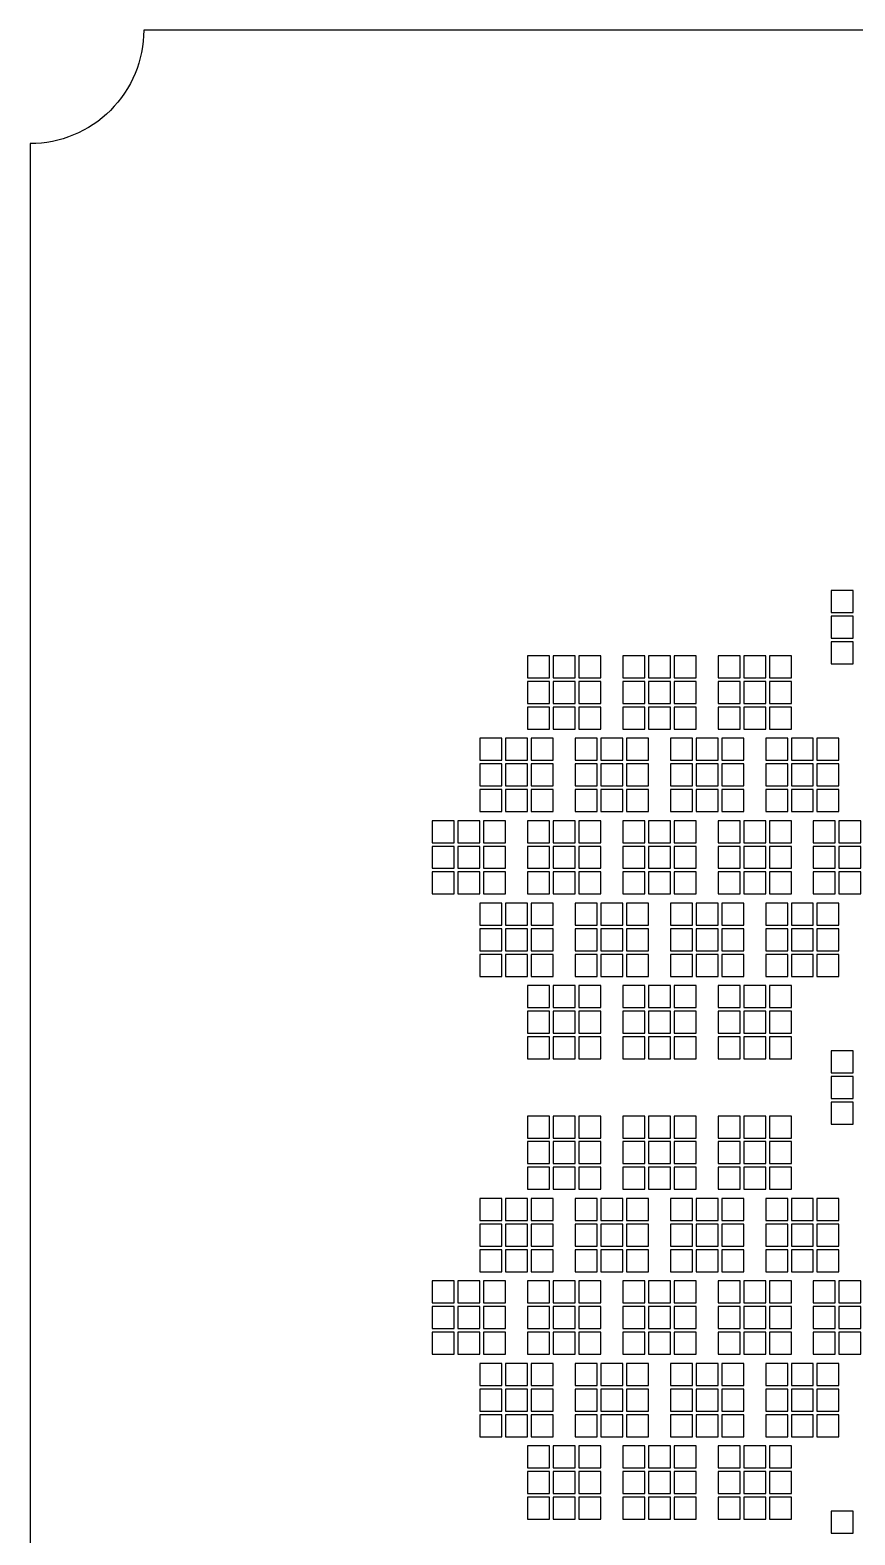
# Model space of a CAD drawing. Extents: x -49 to 54, y -38 to 38.
# Drawn here: x -49.4 to -38.15, y 17.46 to 38 of the extents above; entities that cross this region are included whole.
import ezdxf

# ---------------------------------------------------------------- set-up
doc = ezdxf.new("R2010")
doc.units = 0
doc.layers.add('BACK_LAYER', color=5, linetype='CONTINUOUS')
doc.layers.add('OUTLINE', color=7, linetype='CONTINUOUS')

msp = doc.modelspace()

# ---------------------------------------------------------------- linework, layer by layer
at = {"layer": 'BACK_LAYER'}
for points in [[(-38.472, 30.048), (-38.172, 30.048), (-38.172, 30.348), (-38.472, 30.348)], [(-38.472, 29.698), (-38.172, 29.698), (-38.172, 29.998), (-38.472, 29.998)], [(-38.472, 29.348), (-38.172, 29.348), (-38.172, 29.648), (-38.472, 29.648)], [(-42.614, 29.157), (-42.314, 29.157), (-42.314, 29.457), (-42.614, 29.457)], [(-42.264, 29.157), (-41.964, 29.157), (-41.964, 29.457), (-42.264, 29.457)], [(-41.914, 29.157), (-41.614, 29.157), (-41.614, 29.457), (-41.914, 29.457)], [(-41.314, 29.157), (-41.014, 29.157), (-41.014, 29.457), (-41.314, 29.457)], [(-40.964, 29.157), (-40.664, 29.157), (-40.664, 29.457), (-40.964, 29.457)], [(-40.614, 29.157), (-40.314, 29.157), (-40.314, 29.457), (-40.614, 29.457)], [(-40.014, 29.157), (-39.714, 29.157), (-39.714, 29.457), (-40.014, 29.457)], [(-39.664, 29.157), (-39.364, 29.157), (-39.364, 29.457), (-39.664, 29.457)], [(-39.314, 29.157), (-39.014, 29.157), (-39.014, 29.457), (-39.314, 29.457)], [(-42.614, 28.807), (-42.314, 28.807), (-42.314, 29.107), (-42.614, 29.107)], [(-42.264, 28.807), (-41.964, 28.807), (-41.964, 29.107), (-42.264, 29.107)], [(-41.914, 28.807), (-41.614, 28.807), (-41.614, 29.107), (-41.914, 29.107)], [(-41.314, 28.807), (-41.014, 28.807), (-41.014, 29.107), (-41.314, 29.107)], [(-40.964, 28.807), (-40.664, 28.807), (-40.664, 29.107), (-40.964, 29.107)], [(-40.614, 28.807), (-40.314, 28.807), (-40.314, 29.107), (-40.614, 29.107)], [(-40.014, 28.807), (-39.714, 28.807), (-39.714, 29.107), (-40.014, 29.107)], [(-39.664, 28.807), (-39.364, 28.807), (-39.364, 29.107), (-39.664, 29.107)], [(-39.314, 28.807), (-39.014, 28.807), (-39.014, 29.107), (-39.314, 29.107)], [(-42.614, 28.457), (-42.314, 28.457), (-42.314, 28.757), (-42.614, 28.757)], [(-42.264, 28.457), (-41.964, 28.457), (-41.964, 28.757), (-42.264, 28.757)], [(-41.914, 28.457), (-41.614, 28.457), (-41.614, 28.757), (-41.914, 28.757)], [(-41.314, 28.457), (-41.014, 28.457), (-41.014, 28.757), (-41.314, 28.757)], [(-40.964, 28.457), (-40.664, 28.457), (-40.664, 28.757), (-40.964, 28.757)], [(-40.614, 28.457), (-40.314, 28.457), (-40.314, 28.757), (-40.614, 28.757)], [(-40.014, 28.457), (-39.714, 28.457), (-39.714, 28.757), (-40.014, 28.757)], [(-39.664, 28.457), (-39.364, 28.457), (-39.364, 28.757), (-39.664, 28.757)], [(-39.314, 28.457), (-39.014, 28.457), (-39.014, 28.757), (-39.314, 28.757)], [(-43.264, 28.032), (-42.964, 28.032), (-42.964, 28.332), (-43.264, 28.332)], [(-42.914, 28.032), (-42.614, 28.032), (-42.614, 28.332), (-42.914, 28.332)], [(-42.564, 28.032), (-42.264, 28.032), (-42.264, 28.332), (-42.564, 28.332)], [(-41.964, 28.032), (-41.664, 28.032), (-41.664, 28.332), (-41.964, 28.332)], [(-41.614, 28.032), (-41.314, 28.032), (-41.314, 28.332), (-41.614, 28.332)], [(-41.264, 28.032), (-40.964, 28.032), (-40.964, 28.332), (-41.264, 28.332)], [(-40.664, 28.032), (-40.364, 28.032), (-40.364, 28.332), (-40.664, 28.332)], [(-40.314, 28.032), (-40.014, 28.032), (-40.014, 28.332), (-40.314, 28.332)], [(-39.964, 28.032), (-39.664, 28.032), (-39.664, 28.332), (-39.964, 28.332)], [(-39.364, 28.032), (-39.064, 28.032), (-39.064, 28.332), (-39.364, 28.332)], [(-39.014, 28.032), (-38.714, 28.032), (-38.714, 28.332), (-39.014, 28.332)], [(-38.664, 28.032), (-38.364, 28.032), (-38.364, 28.332), (-38.664, 28.332)], [(-43.264, 27.682), (-42.964, 27.682), (-42.964, 27.982), (-43.264, 27.982)], [(-42.914, 27.682), (-42.614, 27.682), (-42.614, 27.982), (-42.914, 27.982)], [(-42.564, 27.682), (-42.264, 27.682), (-42.264, 27.982), (-42.564, 27.982)], [(-41.964, 27.682), (-41.664, 27.682), (-41.664, 27.982), (-41.964, 27.982)], [(-41.614, 27.682), (-41.314, 27.682), (-41.314, 27.982), (-41.614, 27.982)], [(-41.264, 27.682), (-40.964, 27.682), (-40.964, 27.982), (-41.264, 27.982)], [(-40.664, 27.682), (-40.364, 27.682), (-40.364, 27.982), (-40.664, 27.982)], [(-40.314, 27.682), (-40.014, 27.682), (-40.014, 27.982), (-40.314, 27.982)], [(-39.964, 27.682), (-39.664, 27.682), (-39.664, 27.982), (-39.964, 27.982)], [(-39.364, 27.682), (-39.064, 27.682), (-39.064, 27.982), (-39.364, 27.982)], [(-39.014, 27.682), (-38.714, 27.682), (-38.714, 27.982), (-39.014, 27.982)], [(-38.664, 27.682), (-38.364, 27.682), (-38.364, 27.982), (-38.664, 27.982)], [(-43.264, 27.332), (-42.964, 27.332), (-42.964, 27.632), (-43.264, 27.632)], [(-42.914, 27.332), (-42.614, 27.332), (-42.614, 27.632), (-42.914, 27.632)], [(-42.564, 27.332), (-42.264, 27.332), (-42.264, 27.632), (-42.564, 27.632)], [(-41.964, 27.332), (-41.664, 27.332), (-41.664, 27.632), (-41.964, 27.632)], [(-41.614, 27.332), (-41.314, 27.332), (-41.314, 27.632), (-41.614, 27.632)], [(-41.264, 27.332), (-40.964, 27.332), (-40.964, 27.632), (-41.264, 27.632)], [(-40.664, 27.332), (-40.364, 27.332), (-40.364, 27.632), (-40.664, 27.632)], [(-40.314, 27.332), (-40.014, 27.332), (-40.014, 27.632), (-40.314, 27.632)], [(-39.964, 27.332), (-39.664, 27.332), (-39.664, 27.632), (-39.964, 27.632)], [(-39.364, 27.332), (-39.064, 27.332), (-39.064, 27.632), (-39.364, 27.632)], [(-39.014, 27.332), (-38.714, 27.332), (-38.714, 27.632), (-39.014, 27.632)], [(-38.664, 27.332), (-38.364, 27.332), (-38.364, 27.632), (-38.664, 27.632)], [(-43.914, 26.906), (-43.614, 26.906), (-43.614, 27.206), (-43.914, 27.206)], [(-43.564, 26.906), (-43.264, 26.906), (-43.264, 27.206), (-43.564, 27.206)], [(-43.214, 26.906), (-42.914, 26.906), (-42.914, 27.206), (-43.214, 27.206)], [(-42.614, 26.906), (-42.314, 26.906), (-42.314, 27.206), (-42.614, 27.206)], [(-42.264, 26.906), (-41.964, 26.906), (-41.964, 27.206), (-42.264, 27.206)], [(-41.914, 26.906), (-41.614, 26.906), (-41.614, 27.206), (-41.914, 27.206)], [(-41.314, 26.906), (-41.014, 26.906), (-41.014, 27.206), (-41.314, 27.206)], [(-40.964, 26.906), (-40.664, 26.906), (-40.664, 27.206), (-40.964, 27.206)], [(-40.614, 26.906), (-40.314, 26.906), (-40.314, 27.206), (-40.614, 27.206)], [(-40.014, 26.906), (-39.714, 26.906), (-39.714, 27.206), (-40.014, 27.206)], [(-39.664, 26.906), (-39.364, 26.906), (-39.364, 27.206), (-39.664, 27.206)], [(-39.314, 26.906), (-39.014, 26.906), (-39.014, 27.206), (-39.314, 27.206)], [(-38.714, 26.906), (-38.414, 26.906), (-38.414, 27.206), (-38.714, 27.206)], [(-38.364, 26.906), (-38.064, 26.906), (-38.064, 27.206), (-38.364, 27.206)], [(-43.914, 26.556), (-43.614, 26.556), (-43.614, 26.856), (-43.914, 26.856)], [(-43.564, 26.556), (-43.264, 26.556), (-43.264, 26.856), (-43.564, 26.856)], [(-43.214, 26.556), (-42.914, 26.556), (-42.914, 26.856), (-43.214, 26.856)], [(-42.614, 26.556), (-42.314, 26.556), (-42.314, 26.856), (-42.614, 26.856)], [(-42.264, 26.556), (-41.964, 26.556), (-41.964, 26.856), (-42.264, 26.856)], [(-41.914, 26.556), (-41.614, 26.556), (-41.614, 26.856), (-41.914, 26.856)], [(-41.314, 26.556), (-41.014, 26.556), (-41.014, 26.856), (-41.314, 26.856)], [(-40.964, 26.556), (-40.664, 26.556), (-40.664, 26.856), (-40.964, 26.856)], [(-40.614, 26.556), (-40.314, 26.556), (-40.314, 26.856), (-40.614, 26.856)], [(-40.014, 26.556), (-39.714, 26.556), (-39.714, 26.856), (-40.014, 26.856)], [(-39.664, 26.556), (-39.364, 26.556), (-39.364, 26.856), (-39.664, 26.856)], [(-39.314, 26.556), (-39.014, 26.556), (-39.014, 26.856), (-39.314, 26.856)], [(-38.714, 26.556), (-38.414, 26.556), (-38.414, 26.856), (-38.714, 26.856)], [(-38.364, 26.556), (-38.064, 26.556), (-38.064, 26.856), (-38.364, 26.856)], [(-43.914, 26.206), (-43.614, 26.206), (-43.614, 26.506), (-43.914, 26.506)], [(-43.564, 26.206), (-43.264, 26.206), (-43.264, 26.506), (-43.564, 26.506)], [(-43.214, 26.206), (-42.914, 26.206), (-42.914, 26.506), (-43.214, 26.506)], [(-42.614, 26.206), (-42.314, 26.206), (-42.314, 26.506), (-42.614, 26.506)], [(-42.264, 26.206), (-41.964, 26.206), (-41.964, 26.506), (-42.264, 26.506)], [(-41.914, 26.206), (-41.614, 26.206), (-41.614, 26.506), (-41.914, 26.506)], [(-41.314, 26.206), (-41.014, 26.206), (-41.014, 26.506), (-41.314, 26.506)], [(-40.964, 26.206), (-40.664, 26.206), (-40.664, 26.506), (-40.964, 26.506)], [(-40.614, 26.206), (-40.314, 26.206), (-40.314, 26.506), (-40.614, 26.506)], [(-40.014, 26.206), (-39.714, 26.206), (-39.714, 26.506), (-40.014, 26.506)], [(-39.664, 26.206), (-39.364, 26.206), (-39.364, 26.506), (-39.664, 26.506)], [(-39.314, 26.206), (-39.014, 26.206), (-39.014, 26.506), (-39.314, 26.506)], [(-38.714, 26.206), (-38.414, 26.206), (-38.414, 26.506), (-38.714, 26.506)], [(-38.364, 26.206), (-38.064, 26.206), (-38.064, 26.506), (-38.364, 26.506)], [(-43.264, 25.78), (-42.964, 25.78), (-42.964, 26.08), (-43.264, 26.08)], [(-42.914, 25.78), (-42.614, 25.78), (-42.614, 26.08), (-42.914, 26.08)], [(-42.564, 25.78), (-42.264, 25.78), (-42.264, 26.08), (-42.564, 26.08)], [(-41.964, 25.78), (-41.664, 25.78), (-41.664, 26.08), (-41.964, 26.08)], [(-41.614, 25.78), (-41.314, 25.78), (-41.314, 26.08), (-41.614, 26.08)], [(-41.264, 25.78), (-40.964, 25.78), (-40.964, 26.08), (-41.264, 26.08)], [(-40.664, 25.78), (-40.364, 25.78), (-40.364, 26.08), (-40.664, 26.08)], [(-40.314, 25.78), (-40.014, 25.78), (-40.014, 26.08), (-40.314, 26.08)], [(-39.964, 25.78), (-39.664, 25.78), (-39.664, 26.08), (-39.964, 26.08)], [(-39.364, 25.78), (-39.064, 25.78), (-39.064, 26.08), (-39.364, 26.08)], [(-39.014, 25.78), (-38.714, 25.78), (-38.714, 26.08), (-39.014, 26.08)], [(-38.664, 25.78), (-38.364, 25.78), (-38.364, 26.08), (-38.664, 26.08)], [(-43.264, 25.43), (-42.964, 25.43), (-42.964, 25.73), (-43.264, 25.73)], [(-42.914, 25.43), (-42.614, 25.43), (-42.614, 25.73), (-42.914, 25.73)], [(-42.564, 25.43), (-42.264, 25.43), (-42.264, 25.73), (-42.564, 25.73)], [(-41.964, 25.43), (-41.664, 25.43), (-41.664, 25.73), (-41.964, 25.73)], [(-41.614, 25.43), (-41.314, 25.43), (-41.314, 25.73), (-41.614, 25.73)], [(-41.264, 25.43), (-40.964, 25.43), (-40.964, 25.73), (-41.264, 25.73)], [(-40.664, 25.43), (-40.364, 25.43), (-40.364, 25.73), (-40.664, 25.73)], [(-40.314, 25.43), (-40.014, 25.43), (-40.014, 25.73), (-40.314, 25.73)], [(-39.964, 25.43), (-39.664, 25.43), (-39.664, 25.73), (-39.964, 25.73)], [(-39.364, 25.43), (-39.064, 25.43), (-39.064, 25.73), (-39.364, 25.73)], [(-39.014, 25.43), (-38.714, 25.43), (-38.714, 25.73), (-39.014, 25.73)], [(-38.664, 25.43), (-38.364, 25.43), (-38.364, 25.73), (-38.664, 25.73)], [(-43.264, 25.08), (-42.964, 25.08), (-42.964, 25.38), (-43.264, 25.38)], [(-42.914, 25.08), (-42.614, 25.08), (-42.614, 25.38), (-42.914, 25.38)], [(-42.564, 25.08), (-42.264, 25.08), (-42.264, 25.38), (-42.564, 25.38)], [(-41.964, 25.08), (-41.664, 25.08), (-41.664, 25.38), (-41.964, 25.38)], [(-41.614, 25.08), (-41.314, 25.08), (-41.314, 25.38), (-41.614, 25.38)], [(-41.264, 25.08), (-40.964, 25.08), (-40.964, 25.38), (-41.264, 25.38)], [(-40.664, 25.08), (-40.364, 25.08), (-40.364, 25.38), (-40.664, 25.38)], [(-40.314, 25.08), (-40.014, 25.08), (-40.014, 25.38), (-40.314, 25.38)], [(-39.964, 25.08), (-39.664, 25.08), (-39.664, 25.38), (-39.964, 25.38)], [(-39.364, 25.08), (-39.064, 25.08), (-39.064, 25.38), (-39.364, 25.38)], [(-39.014, 25.08), (-38.714, 25.08), (-38.714, 25.38), (-39.014, 25.38)], [(-38.664, 25.08), (-38.364, 25.08), (-38.364, 25.38), (-38.664, 25.38)], [(-42.614, 24.654), (-42.314, 24.654), (-42.314, 24.954), (-42.614, 24.954)], [(-42.264, 24.654), (-41.964, 24.654), (-41.964, 24.954), (-42.264, 24.954)], [(-41.914, 24.654), (-41.614, 24.654), (-41.614, 24.954), (-41.914, 24.954)], [(-41.314, 24.654), (-41.014, 24.654), (-41.014, 24.954), (-41.314, 24.954)], [(-40.964, 24.654), (-40.664, 24.654), (-40.664, 24.954), (-40.964, 24.954)], [(-40.614, 24.654), (-40.314, 24.654), (-40.314, 24.954), (-40.614, 24.954)], [(-40.014, 24.654), (-39.714, 24.654), (-39.714, 24.954), (-40.014, 24.954)], [(-39.664, 24.654), (-39.364, 24.654), (-39.364, 24.954), (-39.664, 24.954)], [(-39.314, 24.654), (-39.014, 24.654), (-39.014, 24.954), (-39.314, 24.954)], [(-42.614, 24.304), (-42.314, 24.304), (-42.314, 24.604), (-42.614, 24.604)], [(-42.264, 24.304), (-41.964, 24.304), (-41.964, 24.604), (-42.264, 24.604)], [(-41.914, 24.304), (-41.614, 24.304), (-41.614, 24.604), (-41.914, 24.604)], [(-41.314, 24.304), (-41.014, 24.304), (-41.014, 24.604), (-41.314, 24.604)], [(-40.964, 24.304), (-40.664, 24.304), (-40.664, 24.604), (-40.964, 24.604)], [(-40.614, 24.304), (-40.314, 24.304), (-40.314, 24.604), (-40.614, 24.604)], [(-40.014, 24.304), (-39.714, 24.304), (-39.714, 24.604), (-40.014, 24.604)], [(-39.664, 24.304), (-39.364, 24.304), (-39.364, 24.604), (-39.664, 24.604)], [(-39.314, 24.304), (-39.014, 24.304), (-39.014, 24.604), (-39.314, 24.604)], [(-42.614, 23.954), (-42.314, 23.954), (-42.314, 24.254), (-42.614, 24.254)], [(-42.264, 23.954), (-41.964, 23.954), (-41.964, 24.254), (-42.264, 24.254)], [(-41.914, 23.954), (-41.614, 23.954), (-41.614, 24.254), (-41.914, 24.254)], [(-41.314, 23.954), (-41.014, 23.954), (-41.014, 24.254), (-41.314, 24.254)], [(-40.964, 23.954), (-40.664, 23.954), (-40.664, 24.254), (-40.964, 24.254)], [(-40.614, 23.954), (-40.314, 23.954), (-40.314, 24.254), (-40.614, 24.254)], [(-40.014, 23.954), (-39.714, 23.954), (-39.714, 24.254), (-40.014, 24.254)], [(-39.664, 23.954), (-39.364, 23.954), (-39.364, 24.254), (-39.664, 24.254)], [(-39.314, 23.954), (-39.014, 23.954), (-39.014, 24.254), (-39.314, 24.254)], [(-38.472, 23.764), (-38.172, 23.764), (-38.172, 24.064), (-38.472, 24.064)], [(-38.472, 23.414), (-38.172, 23.414), (-38.172, 23.714), (-38.472, 23.714)], [(-38.472, 23.064), (-38.172, 23.064), (-38.172, 23.364), (-38.472, 23.364)], [(-42.614, 22.874), (-42.314, 22.874), (-42.314, 23.174), (-42.614, 23.174)], [(-42.264, 22.874), (-41.964, 22.874), (-41.964, 23.174), (-42.264, 23.174)], [(-41.914, 22.874), (-41.614, 22.874), (-41.614, 23.174), (-41.914, 23.174)], [(-41.314, 22.874), (-41.014, 22.874), (-41.014, 23.174), (-41.314, 23.174)], [(-40.964, 22.874), (-40.664, 22.874), (-40.664, 23.174), (-40.964, 23.174)], [(-40.614, 22.874), (-40.314, 22.874), (-40.314, 23.174), (-40.614, 23.174)], [(-40.014, 22.874), (-39.714, 22.874), (-39.714, 23.174), (-40.014, 23.174)], [(-39.664, 22.874), (-39.364, 22.874), (-39.364, 23.174), (-39.664, 23.174)], [(-39.314, 22.874), (-39.014, 22.874), (-39.014, 23.174), (-39.314, 23.174)], [(-42.614, 22.524), (-42.314, 22.524), (-42.314, 22.824), (-42.614, 22.824)], [(-42.264, 22.524), (-41.964, 22.524), (-41.964, 22.824), (-42.264, 22.824)], [(-41.914, 22.524), (-41.614, 22.524), (-41.614, 22.824), (-41.914, 22.824)], [(-41.314, 22.524), (-41.014, 22.524), (-41.014, 22.824), (-41.314, 22.824)], [(-40.964, 22.524), (-40.664, 22.524), (-40.664, 22.824), (-40.964, 22.824)], [(-40.614, 22.524), (-40.314, 22.524), (-40.314, 22.824), (-40.614, 22.824)], [(-40.014, 22.524), (-39.714, 22.524), (-39.714, 22.824), (-40.014, 22.824)], [(-39.664, 22.524), (-39.364, 22.524), (-39.364, 22.824), (-39.664, 22.824)], [(-39.314, 22.524), (-39.014, 22.524), (-39.014, 22.824), (-39.314, 22.824)], [(-42.614, 22.174), (-42.314, 22.174), (-42.314, 22.474), (-42.614, 22.474)], [(-42.264, 22.174), (-41.964, 22.174), (-41.964, 22.474), (-42.264, 22.474)], [(-41.914, 22.174), (-41.614, 22.174), (-41.614, 22.474), (-41.914, 22.474)], [(-41.314, 22.174), (-41.014, 22.174), (-41.014, 22.474), (-41.314, 22.474)], [(-40.964, 22.174), (-40.664, 22.174), (-40.664, 22.474), (-40.964, 22.474)], [(-40.614, 22.174), (-40.314, 22.174), (-40.314, 22.474), (-40.614, 22.474)], [(-40.014, 22.174), (-39.714, 22.174), (-39.714, 22.474), (-40.014, 22.474)], [(-39.664, 22.174), (-39.364, 22.174), (-39.364, 22.474), (-39.664, 22.474)], [(-39.314, 22.174), (-39.014, 22.174), (-39.014, 22.474), (-39.314, 22.474)], [(-43.264, 21.748), (-42.964, 21.748), (-42.964, 22.048), (-43.264, 22.048)], [(-42.914, 21.748), (-42.614, 21.748), (-42.614, 22.048), (-42.914, 22.048)], [(-42.564, 21.748), (-42.264, 21.748), (-42.264, 22.048), (-42.564, 22.048)], [(-41.964, 21.748), (-41.664, 21.748), (-41.664, 22.048), (-41.964, 22.048)], [(-41.614, 21.748), (-41.314, 21.748), (-41.314, 22.048), (-41.614, 22.048)], [(-41.264, 21.748), (-40.964, 21.748), (-40.964, 22.048), (-41.264, 22.048)], [(-40.664, 21.748), (-40.364, 21.748), (-40.364, 22.048), (-40.664, 22.048)], [(-40.314, 21.748), (-40.014, 21.748), (-40.014, 22.048), (-40.314, 22.048)], [(-39.964, 21.748), (-39.664, 21.748), (-39.664, 22.048), (-39.964, 22.048)], [(-39.364, 21.748), (-39.064, 21.748), (-39.064, 22.048), (-39.364, 22.048)], [(-39.014, 21.748), (-38.714, 21.748), (-38.714, 22.048), (-39.014, 22.048)], [(-38.664, 21.748), (-38.364, 21.748), (-38.364, 22.048), (-38.664, 22.048)], [(-43.264, 21.398), (-42.964, 21.398), (-42.964, 21.698), (-43.264, 21.698)], [(-42.914, 21.398), (-42.614, 21.398), (-42.614, 21.698), (-42.914, 21.698)], [(-42.564, 21.398), (-42.264, 21.398), (-42.264, 21.698), (-42.564, 21.698)], [(-41.964, 21.398), (-41.664, 21.398), (-41.664, 21.698), (-41.964, 21.698)], [(-41.614, 21.398), (-41.314, 21.398), (-41.314, 21.698), (-41.614, 21.698)], [(-41.264, 21.398), (-40.964, 21.398), (-40.964, 21.698), (-41.264, 21.698)], [(-40.664, 21.398), (-40.364, 21.398), (-40.364, 21.698), (-40.664, 21.698)], [(-40.314, 21.398), (-40.014, 21.398), (-40.014, 21.698), (-40.314, 21.698)], [(-39.964, 21.398), (-39.664, 21.398), (-39.664, 21.698), (-39.964, 21.698)], [(-39.364, 21.398), (-39.064, 21.398), (-39.064, 21.698), (-39.364, 21.698)], [(-39.014, 21.398), (-38.714, 21.398), (-38.714, 21.698), (-39.014, 21.698)], [(-38.664, 21.398), (-38.364, 21.398), (-38.364, 21.698), (-38.664, 21.698)], [(-43.264, 21.048), (-42.964, 21.048), (-42.964, 21.348), (-43.264, 21.348)], [(-42.914, 21.048), (-42.614, 21.048), (-42.614, 21.348), (-42.914, 21.348)], [(-42.564, 21.048), (-42.264, 21.048), (-42.264, 21.348), (-42.564, 21.348)], [(-41.964, 21.048), (-41.664, 21.048), (-41.664, 21.348), (-41.964, 21.348)], [(-41.614, 21.048), (-41.314, 21.048), (-41.314, 21.348), (-41.614, 21.348)], [(-41.264, 21.048), (-40.964, 21.048), (-40.964, 21.348), (-41.264, 21.348)], [(-40.664, 21.048), (-40.364, 21.048), (-40.364, 21.348), (-40.664, 21.348)], [(-40.314, 21.048), (-40.014, 21.048), (-40.014, 21.348), (-40.314, 21.348)], [(-39.964, 21.048), (-39.664, 21.048), (-39.664, 21.348), (-39.964, 21.348)], [(-39.364, 21.048), (-39.064, 21.048), (-39.064, 21.348), (-39.364, 21.348)], [(-39.014, 21.048), (-38.714, 21.048), (-38.714, 21.348), (-39.014, 21.348)], [(-38.664, 21.048), (-38.364, 21.048), (-38.364, 21.348), (-38.664, 21.348)], [(-43.914, 20.622), (-43.614, 20.622), (-43.614, 20.922), (-43.914, 20.922)], [(-43.564, 20.622), (-43.264, 20.622), (-43.264, 20.922), (-43.564, 20.922)], [(-43.214, 20.622), (-42.914, 20.622), (-42.914, 20.922), (-43.214, 20.922)], [(-42.614, 20.622), (-42.314, 20.622), (-42.314, 20.922), (-42.614, 20.922)], [(-42.264, 20.622), (-41.964, 20.622), (-41.964, 20.922), (-42.264, 20.922)], [(-41.914, 20.622), (-41.614, 20.622), (-41.614, 20.922), (-41.914, 20.922)], [(-41.314, 20.622), (-41.014, 20.622), (-41.014, 20.922), (-41.314, 20.922)], [(-40.964, 20.622), (-40.664, 20.622), (-40.664, 20.922), (-40.964, 20.922)], [(-40.614, 20.622), (-40.314, 20.622), (-40.314, 20.922), (-40.614, 20.922)], [(-40.014, 20.622), (-39.714, 20.622), (-39.714, 20.922), (-40.014, 20.922)], [(-39.664, 20.622), (-39.364, 20.622), (-39.364, 20.922), (-39.664, 20.922)], [(-39.314, 20.622), (-39.014, 20.622), (-39.014, 20.922), (-39.314, 20.922)], [(-38.714, 20.622), (-38.414, 20.622), (-38.414, 20.922), (-38.714, 20.922)], [(-38.364, 20.622), (-38.064, 20.622), (-38.064, 20.922), (-38.364, 20.922)], [(-43.914, 20.272), (-43.614, 20.272), (-43.614, 20.572), (-43.914, 20.572)], [(-43.564, 20.272), (-43.264, 20.272), (-43.264, 20.572), (-43.564, 20.572)], [(-43.214, 20.272), (-42.914, 20.272), (-42.914, 20.572), (-43.214, 20.572)], [(-42.614, 20.272), (-42.314, 20.272), (-42.314, 20.572), (-42.614, 20.572)], [(-42.264, 20.272), (-41.964, 20.272), (-41.964, 20.572), (-42.264, 20.572)], [(-41.914, 20.272), (-41.614, 20.272), (-41.614, 20.572), (-41.914, 20.572)], [(-41.314, 20.272), (-41.014, 20.272), (-41.014, 20.572), (-41.314, 20.572)], [(-40.964, 20.272), (-40.664, 20.272), (-40.664, 20.572), (-40.964, 20.572)], [(-40.614, 20.272), (-40.314, 20.272), (-40.314, 20.572), (-40.614, 20.572)], [(-40.014, 20.272), (-39.714, 20.272), (-39.714, 20.572), (-40.014, 20.572)], [(-39.664, 20.272), (-39.364, 20.272), (-39.364, 20.572), (-39.664, 20.572)], [(-39.314, 20.272), (-39.014, 20.272), (-39.014, 20.572), (-39.314, 20.572)], [(-38.714, 20.272), (-38.414, 20.272), (-38.414, 20.572), (-38.714, 20.572)], [(-38.364, 20.272), (-38.064, 20.272), (-38.064, 20.572), (-38.364, 20.572)], [(-43.914, 19.922), (-43.614, 19.922), (-43.614, 20.222), (-43.914, 20.222)], [(-43.564, 19.922), (-43.264, 19.922), (-43.264, 20.222), (-43.564, 20.222)], [(-43.214, 19.922), (-42.914, 19.922), (-42.914, 20.222), (-43.214, 20.222)], [(-42.614, 19.922), (-42.314, 19.922), (-42.314, 20.222), (-42.614, 20.222)], [(-42.264, 19.922), (-41.964, 19.922), (-41.964, 20.222), (-42.264, 20.222)], [(-41.914, 19.922), (-41.614, 19.922), (-41.614, 20.222), (-41.914, 20.222)], [(-41.314, 19.922), (-41.014, 19.922), (-41.014, 20.222), (-41.314, 20.222)], [(-40.964, 19.922), (-40.664, 19.922), (-40.664, 20.222), (-40.964, 20.222)], [(-40.614, 19.922), (-40.314, 19.922), (-40.314, 20.222), (-40.614, 20.222)], [(-40.014, 19.922), (-39.714, 19.922), (-39.714, 20.222), (-40.014, 20.222)], [(-39.664, 19.922), (-39.364, 19.922), (-39.364, 20.222), (-39.664, 20.222)], [(-39.314, 19.922), (-39.014, 19.922), (-39.014, 20.222), (-39.314, 20.222)], [(-38.714, 19.922), (-38.414, 19.922), (-38.414, 20.222), (-38.714, 20.222)], [(-38.364, 19.922), (-38.064, 19.922), (-38.064, 20.222), (-38.364, 20.222)], [(-43.264, 19.496), (-42.964, 19.496), (-42.964, 19.796), (-43.264, 19.796)], [(-42.914, 19.496), (-42.614, 19.496), (-42.614, 19.796), (-42.914, 19.796)], [(-42.564, 19.496), (-42.264, 19.496), (-42.264, 19.796), (-42.564, 19.796)], [(-41.964, 19.496), (-41.664, 19.496), (-41.664, 19.796), (-41.964, 19.796)], [(-41.614, 19.496), (-41.314, 19.496), (-41.314, 19.796), (-41.614, 19.796)], [(-41.264, 19.496), (-40.964, 19.496), (-40.964, 19.796), (-41.264, 19.796)], [(-40.664, 19.496), (-40.364, 19.496), (-40.364, 19.796), (-40.664, 19.796)], [(-40.314, 19.496), (-40.014, 19.496), (-40.014, 19.796), (-40.314, 19.796)], [(-39.964, 19.496), (-39.664, 19.496), (-39.664, 19.796), (-39.964, 19.796)], [(-39.364, 19.496), (-39.064, 19.496), (-39.064, 19.796), (-39.364, 19.796)], [(-39.014, 19.496), (-38.714, 19.496), (-38.714, 19.796), (-39.014, 19.796)], [(-38.664, 19.496), (-38.364, 19.496), (-38.364, 19.796), (-38.664, 19.796)], [(-43.264, 19.146), (-42.964, 19.146), (-42.964, 19.446), (-43.264, 19.446)], [(-42.914, 19.146), (-42.614, 19.146), (-42.614, 19.446), (-42.914, 19.446)], [(-42.564, 19.146), (-42.264, 19.146), (-42.264, 19.446), (-42.564, 19.446)], [(-41.964, 19.146), (-41.664, 19.146), (-41.664, 19.446), (-41.964, 19.446)], [(-41.614, 19.146), (-41.314, 19.146), (-41.314, 19.446), (-41.614, 19.446)], [(-41.264, 19.146), (-40.964, 19.146), (-40.964, 19.446), (-41.264, 19.446)], [(-40.664, 19.146), (-40.364, 19.146), (-40.364, 19.446), (-40.664, 19.446)], [(-40.314, 19.146), (-40.014, 19.146), (-40.014, 19.446), (-40.314, 19.446)], [(-39.964, 19.146), (-39.664, 19.146), (-39.664, 19.446), (-39.964, 19.446)], [(-39.364, 19.146), (-39.064, 19.146), (-39.064, 19.446), (-39.364, 19.446)], [(-39.014, 19.146), (-38.714, 19.146), (-38.714, 19.446), (-39.014, 19.446)], [(-38.664, 19.146), (-38.364, 19.146), (-38.364, 19.446), (-38.664, 19.446)], [(-43.264, 18.796), (-42.964, 18.796), (-42.964, 19.096), (-43.264, 19.096)], [(-42.914, 18.796), (-42.614, 18.796), (-42.614, 19.096), (-42.914, 19.096)], [(-42.564, 18.796), (-42.264, 18.796), (-42.264, 19.096), (-42.564, 19.096)], [(-41.964, 18.796), (-41.664, 18.796), (-41.664, 19.096), (-41.964, 19.096)], [(-41.614, 18.796), (-41.314, 18.796), (-41.314, 19.096), (-41.614, 19.096)], [(-41.264, 18.796), (-40.964, 18.796), (-40.964, 19.096), (-41.264, 19.096)], [(-40.664, 18.796), (-40.364, 18.796), (-40.364, 19.096), (-40.664, 19.096)], [(-40.314, 18.796), (-40.014, 18.796), (-40.014, 19.096), (-40.314, 19.096)], [(-39.964, 18.796), (-39.664, 18.796), (-39.664, 19.096), (-39.964, 19.096)], [(-39.364, 18.796), (-39.064, 18.796), (-39.064, 19.096), (-39.364, 19.096)], [(-39.014, 18.796), (-38.714, 18.796), (-38.714, 19.096), (-39.014, 19.096)], [(-38.664, 18.796), (-38.364, 18.796), (-38.364, 19.096), (-38.664, 19.096)], [(-42.614, 18.37), (-42.314, 18.37), (-42.314, 18.67), (-42.614, 18.67)], [(-42.264, 18.37), (-41.964, 18.37), (-41.964, 18.67), (-42.264, 18.67)], [(-41.914, 18.37), (-41.614, 18.37), (-41.614, 18.67), (-41.914, 18.67)], [(-41.314, 18.37), (-41.014, 18.37), (-41.014, 18.67), (-41.314, 18.67)], [(-40.964, 18.37), (-40.664, 18.37), (-40.664, 18.67), (-40.964, 18.67)], [(-40.614, 18.37), (-40.314, 18.37), (-40.314, 18.67), (-40.614, 18.67)], [(-40.014, 18.37), (-39.714, 18.37), (-39.714, 18.67), (-40.014, 18.67)], [(-39.664, 18.37), (-39.364, 18.37), (-39.364, 18.67), (-39.664, 18.67)], [(-39.314, 18.37), (-39.014, 18.37), (-39.014, 18.67), (-39.314, 18.67)], [(-42.614, 18.02), (-42.314, 18.02), (-42.314, 18.32), (-42.614, 18.32)], [(-42.264, 18.02), (-41.964, 18.02), (-41.964, 18.32), (-42.264, 18.32)], [(-41.914, 18.02), (-41.614, 18.02), (-41.614, 18.32), (-41.914, 18.32)], [(-41.314, 18.02), (-41.014, 18.02), (-41.014, 18.32), (-41.314, 18.32)], [(-40.964, 18.02), (-40.664, 18.02), (-40.664, 18.32), (-40.964, 18.32)], [(-40.614, 18.02), (-40.314, 18.02), (-40.314, 18.32), (-40.614, 18.32)], [(-40.014, 18.02), (-39.714, 18.02), (-39.714, 18.32), (-40.014, 18.32)], [(-39.664, 18.02), (-39.364, 18.02), (-39.364, 18.32), (-39.664, 18.32)], [(-39.314, 18.02), (-39.014, 18.02), (-39.014, 18.32), (-39.314, 18.32)], [(-42.614, 17.67), (-42.314, 17.67), (-42.314, 17.97), (-42.614, 17.97)], [(-42.264, 17.67), (-41.964, 17.67), (-41.964, 17.97), (-42.264, 17.97)], [(-41.914, 17.67), (-41.614, 17.67), (-41.614, 17.97), (-41.914, 17.97)], [(-41.314, 17.67), (-41.014, 17.67), (-41.014, 17.97), (-41.314, 17.97)], [(-40.964, 17.67), (-40.664, 17.67), (-40.664, 17.97), (-40.964, 17.97)], [(-40.614, 17.67), (-40.314, 17.67), (-40.314, 17.97), (-40.614, 17.97)], [(-40.014, 17.67), (-39.714, 17.67), (-39.714, 17.97), (-40.014, 17.97)], [(-39.664, 17.67), (-39.364, 17.67), (-39.364, 17.97), (-39.664, 17.97)], [(-39.314, 17.67), (-39.014, 17.67), (-39.014, 17.97), (-39.314, 17.97)], [(-38.472, 17.48), (-38.172, 17.48), (-38.172, 17.78), (-38.472, 17.78)]]:
    msp.add_lwpolyline(points, close=True, dxfattribs=at)
at = {"layer": 'OUTLINE'}
msp.add_lwpolyline([(-49.4, -36.45, -0.414214), (-47.85, -38), (52.85, -38, -0.414214), (54.4, -36.45), (54.4, -28), (51.4, -28), (51.4, 28), (54.4, 28), (54.4, 36.45, -0.414214), (52.85, 38), (-47.85, 38, -0.414214), (-49.4, 36.45)], format="xyb", close=True, dxfattribs=at)

doc.saveas('drawing.dxf')
